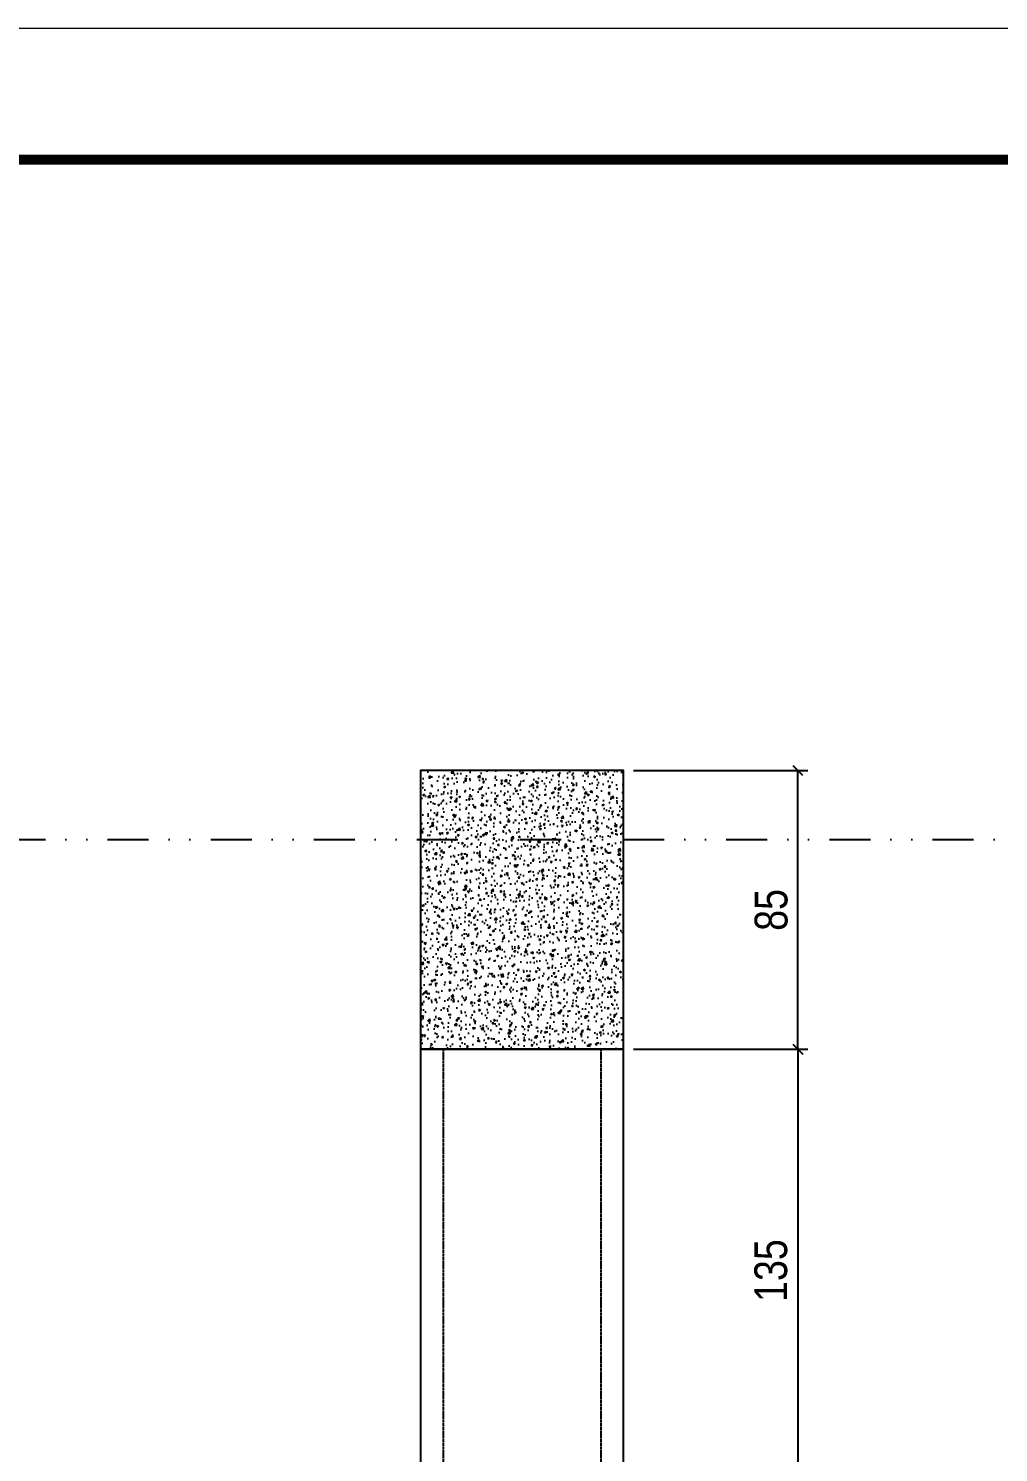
# Model space of a CAD drawing. Extents: x 13379 to 23315, y 867 to 16997.
# Drawn here: x 17967.7 to 18263.6, y 8374.1 to 8808.5 of the extents above; entities that cross this region are included whole.
import ezdxf

# ---------------------------------------------------------------- set-up
doc = ezdxf.new("R2010")
doc.units = 0
for name, pattern in [('DASHED', [0.75, 0.5, -0.25]), ('DIVIDE2', [0.625, 0.25, -0.125, 0, -0.125, 0, -0.125]), ('HIDDEN', [0.375, 0.25, -0.125])]:
    doc.linetypes.add(name, pattern=pattern)
for name, color, linetype in [('COTA', 241, 'Continuous'), ('Nível', 160, 'Continuous'), ('Painéis', 200, 'Continuous'), ('Sarrafo de Pressão', 42, 'HIDDEN')]:
    doc.layers.add(name, color=color, linetype=linetype)
doc.layers.add('Folhas', color=255, linetype='Continuous', lineweight=9)
doc.layers.add('SARRAFO DE PRESSAO', color=251, linetype='DASHED', lineweight=9)
doc.styles.add('COTA TECNICA', font='techl___.ttf', dxfattribs={"height": 10})
doc.dimstyles.new('PAINEL', dxfattribs={"dimtxt": 10, "dimasz": 3, "dimexe": 3, "dimexo": 3, "dimgap": 3, "dimtad": 1, "dimdec": 1, "dimzin": 12, "dimdsep": 46, "dimtxsty": 'COTA TECNICA', "dimblk1": 'OBLIQUE', "dimblk2": 'OBLIQUE', "dimsah": 1, "dimcen": 0.9, "dimclrd": 4, "dimclre": 4, "dimclrt": 240, "dimadec": 1, "dimazin": 3, "dimtfac": 1, "dimtdec": 1, "dimtmove": 0, "dimatfit": 3, "dimfxl": 1, "dimtolj": 1, "dimtzin": 12, "dimarcsym": 0})

# ---------------------------------------------------------------- blocks, each defined once
blk = doc.blocks.new('9999999999')
at = {"layer": 'Folhas'}
blk.add_lwpolyline([(98138.98, 34190.21), (99623.98, 34190.21), (99623.98, 35240.21), (98138.98, 35240.21)], close=True, dxfattribs=at)
at = {"layer": 'Folhas', "color": 30, "const_width": 3}
blk.add_lwpolyline([(98213.98, 34230.21), (99583.98, 34230.21), (99583.98, 35200.21), (98213.98, 35200.21)], close=True, dxfattribs=at)
blk = doc.blocks.new('_Oblique')
at = {"color": 0, "linetype": 'ByBlock', "lineweight": -2}
blk.add_line((-0.5, -0.5), (0.5, 0.5), dxfattribs=at)
blk = doc.blocks.new('*D1032')
at = {"layer": 'COTA', "color": 4, "lineweight": -2, "transparency": 16777216}
for p, q in [((18152.23, 8497.14), (18205.39, 8497.14)), ((18202.39, 8497.14), (18202.39, 8362.14)), ((18152.23, 8362.14), (18205.39, 8362.14))]:
    blk.add_line(p, q, dxfattribs=at)
at = {"layer": 'Defpoints', "color": 0, "transparency": 16777216}
for p in [(18149.23, 8497.14), (18149.23, 8362.14), (18202.39, 8362.14)]:
    blk.add_point(p, dxfattribs=at)
at = {"layer": 'COTA', "color": 4, "lineweight": -2, "transparency": 16777216, "xscale": 3, "yscale": 3, "zscale": 3}
for p, rotation in [((18202.39, 8497.14), 90), ((18202.39, 8362.14), 270)]:
    blk.add_blockref('_Oblique', p, dxfattribs=dict(at, rotation=rotation))
at = {"layer": 'COTA', "color": 240, "transparency": 16777216, "insert": (18194.17, 8429.64), "char_height": 10, "attachment_point": 5, "rotation": 90, "style": 'COTA TECNICA'}
blk.add_mtext('\\A1;135', dxfattribs=at)
blk = doc.blocks.new('*D1033')
at = {"layer": 'COTA', "color": 4, "lineweight": -2, "transparency": 16777216}
for p, q in [((18152.23, 8582.14), (18205.39, 8582.14)), ((18202.39, 8497.14), (18202.39, 8582.14)), ((18152.23, 8497.14), (18205.39, 8497.14))]:
    blk.add_line(p, q, dxfattribs=at)
at = {"layer": 'Defpoints', "color": 0, "transparency": 16777216}
for p in [(18149.23, 8582.14), (18202.39, 8582.14), (18149.23, 8497.14)]:
    blk.add_point(p, dxfattribs=at)
at = {"layer": 'COTA', "color": 4, "lineweight": -2, "transparency": 16777216, "xscale": 3, "yscale": 3, "zscale": 3}
for p, rotation in [((18202.39, 8582.14), 90), ((18202.39, 8497.14), 270)]:
    blk.add_blockref('_Oblique', p, dxfattribs=dict(at, rotation=rotation))
at = {"layer": 'COTA', "color": 240, "transparency": 16777216, "insert": (18194.26, 8539.64), "char_height": 10, "attachment_point": 5, "rotation": 90, "style": 'COTA TECNICA'}
blk.add_mtext('\\A1;85', dxfattribs=at)

msp = doc.modelspace()

# ---------------------------------------------------------------- hatches: boundary and pattern name
at = {"layer": 'COTA'}
h = msp.add_hatch(dxfattribs=at)
h.set_pattern_fill('AR-CONC', color=256, scale=0.03)
h.set_pattern_definition([(50, (1589.849, -65), (5.4655401, -0.4781726), [0.5715, -6.2865]), (355, (1589.849, -65), (-1.0573026, 5.7317054), [0.4572, -5.0292175]), (100.451445, (1590.3045, -65.04), (4.4082374, 5.2535326), [0.4857003, -5.3427073]), (46.1842, (1589.849, -63.476), (8.1323712, -1.2612698), [0.85725, -9.42975]), (96.63556, (1590.527, -63.581), (7.122124, 7.4227837), [0.7285507, -8.0140682]), (351.18415, (1589.849, -63.476), (7.122124, 7.4227837), [0.685799, -7.543792]), (21, (1590.611, -63.857), (4.5484317, -3.0679559), [0.5715, -6.2865]), (326, (1590.611, -63.857), (1.8540609, 5.525639), [0.4572, -5.0292]), (71.451445, (1590.99, -64.1127), (6.4024926, 2.457683), [0.4857003, -5.3426981]), (37.5, (1589.849, -65), (0.0926581, 2.53665117), [0, -4.96824, 0, -5.1054, 0, -5.04825]), (7.5, (1589.849, -65), (2.00458988, 3.00541724), [0, -2.91084, 0, -4.85394, 0, -1.92405]), (327.5, (1588.1498, -65), (4.06771786, -0.17186232), [0, -1.905, 0, -5.9436, 0, -7.8867]), (317.5, (1587.3878, -65), (4.44387544, 0.7627947), [0, -2.4765, 0, -3.94716, 0, -5.6007])])
h.paths.add_polyline_path([(18149.23, 8497.14), (18149.23, 8582.14), (18087.23, 8582.14), (18087.23, 8497.14)])

# ---------------------------------------------------------------- linework, layer by layer
msp.add_lwpolyline([(18087.23, 8497.14), (18149.23, 8497.14), (18149.23, 8582.14), (18087.23, 8582.14)], close=True, dxfattribs=at)
at = {"layer": 'Nível', "color": 4, "linetype": 'DIVIDE2', "ltscale": 50}
msp.add_line((17583, 8561.14), (21112.79, 8561.14), dxfattribs=at)
at = {"layer": 'Painéis'}
msp.add_lwpolyline([(18087.23, 8362.14), (18149.23, 8362.14), (18149.23, 8497.14), (18087.23, 8497.14)], close=True, dxfattribs=at)
at = {"layer": 'Sarrafo de Pressão'}
for p, q in [((18094.23, 8497.14), (18094.23, 8362.14)), ((18142.23, 8497.14), (18142.23, 8362.14))]:
    msp.add_line(p, q, dxfattribs=at)

# ---------------------------------------------------------------- block references
at = {"layer": 'SARRAFO DE PRESSAO', "color": 6, "linetype": 'ByBlock'}
msp.add_blockref('9999999999', (-80555.98, -26431.71), dxfattribs=at)

# ---------------------------------------------------------------- dimensions: what is measured, and where the dimension line sits
at = {"layer": 'COTA'}
for base, p2, picture, middle in [((18202.39, 8582.14), (18149.23, 8582.14), '*D1033', (18194.26, 8539.64)), ((18202.39, 8362.14), (18149.23, 8362.14), '*D1032', (18194.17, 8429.64))]:
    dim = msp.add_linear_dim(base=base, p1=(18149.23, 8497.14), p2=p2, angle=90, dimstyle='PAINEL', dxfattribs=at)
    dim.commit()
    dim.dimension.update_dxf_attribs({"geometry": picture, "text_midpoint": middle})

doc.saveas('drawing.dxf')
